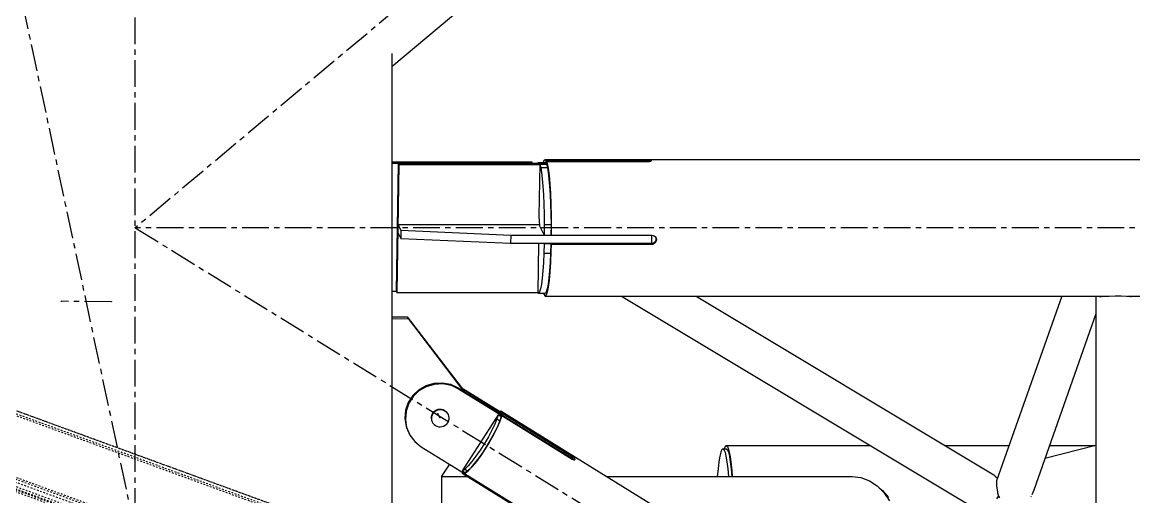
# Model space of a CAD drawing. Header units: millimetres. Extents: x 5143 to 30813, y 232 to 21408.
# Drawn here: x 23396.4 to 23726.5, y 4270.4 to 4411.3 of the extents above; entities that cross this region are included whole.
import ezdxf

# ---------------------------------------------------------------- set-up
doc = ezdxf.new("R2010")
doc.units = ezdxf.units.MM
doc.header["$LTSCALE"] = 0.25
for name, pattern in [('CENTER', [50.8, 31.75, -6.35, 6.35, -6.35]), ('XKITLINE00', [0]), ('XKITLINE02', [4, 2, -2])]:
    doc.linetypes.add(name, pattern=pattern)

msp = doc.modelspace()

# ---------------------------------------------------------------- linework, layer by layer
at = {"color": 8, "linetype": 'CENTER'}
for p, q in [((25173.61, 5810.27), (23430, 4350.27)), ((23430, 3985.69), (23430, 5629.8)), ((23430, 4260.27), (23255, 5080.27)), ((24815.87, 4350.27), (23430, 4350.27)), ((23430, 4350.27), (23720.98, 4170.27)), ((23422.87, 4328.32), (23408.05, 4328.45)), ((23520.45, 4293.9), (23519.82, 4295.13))]:
    msp.add_line(p, q, dxfattribs=at)
at = {"color": 8, "linetype": 'XKITLINE00'}
for p, q in [((23506.2, 4398.19), (24301.8, 5064.39)), ((23506.2, 4402.03), (23506.2, 4116.03)), ((23551.36, 4370.27), (23551.15, 4369.64)), ((23551.36, 4370.27), (23551.69, 4370.57)), ((23551.69, 4370.57), (24815.87, 4370.57)), ((23551.69, 4370.57), (23551.89, 4370.38)), ((23551.89, 4370.38), (23551.87, 4369.56)), ((23551.89, 4370.38), (23581.76, 4370.38)), ((23581.76, 4370.38), (23581.75, 4369.91)), ((23581.76, 4370.38), (23582.11, 4370.38)), ((23582.11, 4370.38), (23582.45, 4370.37)), ((23582.11, 4370.38), (23582.11, 4369.91)), ((23582.45, 4370.37), (23582.75, 4370.35)), ((23582.75, 4370.35), (23582.99, 4370.32)), ((23582.99, 4370.32), (23583.15, 4370.3)), ((23583.11, 4370.09), (23583.21, 4370.17)), ((23583.15, 4370.3), (23583.23, 4370.27)), ((23583.23, 4370.27), (23583.21, 4370.17)), ((23506.2, 4369.85), (23547.72, 4369.85)), ((23506.2, 4369.5), (23547.9, 4369.5)), ((23508.06, 4369.5), (23507.45, 4331.49)), ((23508.29, 4369.06), (23507.67, 4331.05)), ((23508.06, 4369.5), (23508.29, 4369.06)), ((23508.06, 4369.5), (23552.12, 4369.5)), ((23508.29, 4369.06), (23550.11, 4369.06)), ((23547.72, 4369.85), (23547.9, 4369.5)), ((23549.59, 4369.64), (23549.5, 4369.5)), ((23549.59, 4369.64), (23551.59, 4369.64)), ((23549.59, 4369.64), (23549.89, 4369.55)), ((23550.11, 4369.12), (23549.87, 4353.75)), ((23549.89, 4369.55), (23551.88, 4369.55)), ((23549.89, 4369.55), (23549.89, 4369.5)), ((23550.11, 4369.12), (23552.11, 4369.12)), ((23550.11, 4369.12), (23550.38, 4368.14)), ((23550.38, 4368.14), (23552.38, 4368.14)), ((23550.38, 4368.14), (23550.63, 4366.71)), ((23551.59, 4369.64), (23551.88, 4369.55)), ((23551.88, 4369.55), (23551.88, 4369.5)), ((23552.11, 4369.12), (23552.38, 4368.14)), ((23552.13, 4369.91), (23552.12, 4369.09)), ((23552.13, 4369.91), (23582, 4369.91)), ((23552.13, 4369.91), (23552.32, 4369.35)), ((23552.32, 4369.35), (23552.61, 4367.86)), ((23552.38, 4368.14), (23552.63, 4366.71)), ((23552.61, 4367.86), (23552.88, 4365.83)), ((23582, 4369.91), (23582.35, 4369.92)), ((23582.35, 4369.92), (23582.66, 4369.96)), ((23582.66, 4369.96), (23582.92, 4370.01)), ((23582.92, 4370.01), (23583.11, 4370.09)), ((23550.63, 4366.71), (23550.86, 4364.85)), ((23550.86, 4364.85), (23551.06, 4362.62)), ((23552.63, 4366.71), (23552.85, 4364.85)), ((23552.85, 4364.85), (23553.05, 4362.62)), ((23552.88, 4365.83), (23553.1, 4363.32)), ((23551.06, 4362.62), (23551.22, 4360.08)), ((23553.05, 4362.62), (23553.21, 4360.08)), ((23553.1, 4363.32), (23553.29, 4360.42)), ((23553.29, 4360.42), (23553.43, 4357.22)), ((23551.22, 4360.08), (23551.34, 4357.28)), ((23551.34, 4357.28), (23551.43, 4354.31)), ((23553.21, 4360.08), (23553.34, 4357.28)), ((23553.34, 4357.28), (23553.42, 4354.31)), ((23553.43, 4357.22), (23553.51, 4353.8)), ((23549.87, 4353.75), (23550.05, 4350.85)), ((23551.43, 4354.31), (23551.46, 4351.23)), ((23553.42, 4354.31), (23553.45, 4351.23)), ((23553.51, 4353.8), (23553.54, 4350.27)), ((23508, 4351.29), (23507.96, 4348.83)), ((23508, 4351.29), (23508.9, 4349.54)), ((23508, 4351.29), (23550.02, 4351.29)), ((23550.05, 4350.85), (23551.45, 4348.12)), ((23551.46, 4351.23), (23551.45, 4348.12)), ((23551.46, 4351.23), (23553.45, 4351.23)), ((23553.45, 4351.23), (23553.44, 4348.12)), ((23507.96, 4348.83), (23508.86, 4347.08)), ((23508.9, 4349.54), (23508.86, 4347.08)), ((23508.86, 4347.08), (23541.45, 4345.67)), ((23508.9, 4349.54), (23541.49, 4348.13)), ((23541.49, 4348.13), (23541.45, 4345.67)), ((23541.49, 4348.13), (23551.45, 4348.13)), ((23551.45, 4348.12), (23553.44, 4348.12)), ((23553.44, 4348.13), (23553.49, 4348.13)), ((23553.45, 4348.23), (23553.52, 4348.08)), ((23553.54, 4350.27), (23553.52, 4348.08)), ((23553.52, 4348.08), (23583.4, 4348.08)), ((23583.31, 4348.08), (23583.27, 4345.67)), ((23583.4, 4348.08), (23583.74, 4348.03)), ((23583.74, 4348.03), (23584.07, 4347.9)), ((23584.07, 4347.9), (23584.34, 4347.68)), ((23584.34, 4347.68), (23584.55, 4347.4)), ((23584.51, 4347.47), (23584.58, 4347.28)), ((23584.55, 4347.4), (23584.69, 4347.08)), ((23584.58, 4347.28), (23584.62, 4346.95)), ((23584.69, 4347.08), (23584.73, 4346.75)), ((23541.45, 4345.67), (23551.41, 4345.67)), ((23549.74, 4345.67), (23549.5, 4330.99)), ((23551.41, 4345.66), (23551.32, 4342.72)), ((23551.41, 4345.67), (23583.27, 4345.67)), ((23551.41, 4345.67), (23551.41, 4345.66)), ((23551.41, 4345.66), (23553.41, 4345.66)), ((23553.41, 4345.66), (23553.32, 4342.72)), ((23553.4, 4345.67), (23553.41, 4345.66)), ((23553.4, 4345.63), (23583.25, 4345.63)), ((23553.4, 4345.57), (23553.48, 4345.42)), ((23553.48, 4345.42), (23553.43, 4343.33)), ((23553.48, 4345.42), (23583.35, 4345.42)), ((23581.6, 4345.67), (23581.6, 4345.63)), ((23583.25, 4345.63), (23583.6, 4345.67)), ((23583.25, 4345.63), (23583.35, 4345.42)), ((23583.35, 4345.42), (23583.7, 4345.46)), ((23583.6, 4345.67), (23583.92, 4345.8)), ((23583.6, 4345.67), (23583.7, 4345.46)), ((23583.7, 4345.46), (23584.03, 4345.6)), ((23583.92, 4345.8), (23584.21, 4346.01)), ((23584.03, 4345.6), (23584.31, 4345.8)), ((23584.43, 4346.28), (23584.21, 4346.01)), ((23584.53, 4346.07), (23584.31, 4345.8)), ((23584.57, 4346.6), (23584.43, 4346.28)), ((23584.67, 4346.39), (23584.53, 4346.07)), ((23584.62, 4346.95), (23584.57, 4346.6)), ((23584.73, 4346.75), (23584.67, 4346.39)), ((23551.32, 4342.72), (23551.19, 4339.96)), ((23551.32, 4342.72), (23553.32, 4342.72)), ((23553.32, 4342.72), (23553.19, 4339.96)), ((23553.43, 4343.33), (23553.29, 4340.12)), ((23551.02, 4337.47), (23550.82, 4335.31)), ((23551.19, 4339.96), (23551.02, 4337.47)), ((23553.02, 4337.47), (23552.81, 4335.31)), ((23553.1, 4337.23), (23552.88, 4334.72)), ((23553.19, 4339.96), (23553.02, 4337.47)), ((23553.29, 4340.12), (23553.1, 4337.23)), ((23550.82, 4335.31), (23550.59, 4333.53)), ((23552.81, 4335.31), (23552.58, 4333.53)), ((23552.88, 4334.72), (23552.61, 4332.69)), ((23506.2, 4331.49), (23507.45, 4331.49)), ((23507.45, 4331.49), (23507.67, 4331.05)), ((23507.67, 4331.05), (23549.5, 4331.05)), ((23549.5, 4330.99), (23549.78, 4330.9)), ((23550.06, 4331.3), (23549.78, 4330.9)), ((23549.78, 4330.9), (23551.77, 4330.9)), ((23550.33, 4332.18), (23550.06, 4331.3)), ((23550.59, 4333.53), (23550.33, 4332.18)), ((23551.15, 4330.9), (23551.24, 4330.64)), ((23551.25, 4330.9), (23551.24, 4330.64)), ((23551.24, 4330.64), (23551.49, 4330.64)), ((23551.5, 4330.9), (23551.48, 4330.17)), ((23552.05, 4331.3), (23551.77, 4330.9)), ((23552.32, 4331.2), (23552.01, 4330.28)), ((23552.32, 4332.18), (23552.05, 4331.3)), ((23552.58, 4333.53), (23552.32, 4332.18)), ((23552.61, 4332.69), (23552.32, 4331.2)), ((23551.48, 4330.17), (23551.69, 4329.97)), ((23551.69, 4329.97), (23552.01, 4330.28)), ((23551.69, 4329.97), (23718.24, 4329.97)), ((23574.43, 4329.97), (23677.1, 4268.35)), ((23596.58, 4329.97), (23684.9, 4276.97)), ((23705.14, 4329.97), (23685.75, 4275.16)), ((23715.28, 4329.97), (23715.28, 4190.31)), ((23716.12, 4329.97), (23716.37, 4329.93)), ((23716.37, 4329.93), (23716.94, 4329.87)), ((23716.54, 4329.97), (23716.7, 4329.95)), ((23716.7, 4329.95), (23717.2, 4329.9)), ((23716.94, 4329.87), (23717.63, 4329.94)), ((23717.63, 4329.94), (23719.22, 4330.03)), ((23719.22, 4330.03), (23720.98, 4330.07)), ((23720.98, 4330.07), (23722.74, 4330.06)), ((23722.74, 4330.06), (23724.33, 4330)), ((23724.33, 4330), (23725.59, 4329.89)), ((23724.6, 4329.97), (23962.54, 4329.97)), ((23725.44, 4329.91), (23725.85, 4329.97)), ((23725.59, 4329.89), (23725.71, 4329.87)), ((23725.71, 4329.87), (23726.32, 4329.97)), ((23715.28, 4324.69), (23696.79, 4272.43)), ((23506.2, 4323.8), (23510.73, 4323.87)), ((23506.2, 4323.27), (23511, 4323.35)), ((23510.73, 4323.87), (23527.72, 4301.64)), ((23510.73, 4323.87), (23511, 4323.35)), ((23511, 4323.35), (23527.47, 4301.79)), ((23516.36, 4303.46), (23518.74, 4304.16)), ((23518.74, 4304.16), (23521.21, 4304.28)), ((23521.21, 4304.28), (23523.63, 4303.81)), ((23512.41, 4300.51), (23514.21, 4302.22)), ((23512.55, 4300.24), (23514.34, 4301.95)), ((23514.21, 4302.22), (23516.36, 4303.46)), ((23514.34, 4301.95), (23516.49, 4303.2)), ((23516.49, 4303.2), (23518.87, 4303.9)), ((23518.87, 4303.9), (23521.34, 4304.02)), ((23521.34, 4304.02), (23523.76, 4303.55)), ((23523.63, 4303.81), (23523.76, 4303.55)), ((23523.63, 4303.81), (23525.86, 4302.79)), ((23523.76, 4303.55), (23525.99, 4302.52)), ((23525.86, 4302.79), (23525.99, 4302.52)), ((23525.86, 4302.79), (23559.64, 4281.89)), ((23525.99, 4302.52), (23538.82, 4294.59)), ((23526.77, 4302.88), (23538.19, 4295.81)), ((23527.03, 4302.54), (23537.5, 4296.06)), ((23511.08, 4298.43), (23510.28, 4296.1)), ((23511.21, 4298.17), (23510.41, 4295.84)), ((23512.41, 4300.51), (23511.08, 4298.43)), ((23512.55, 4300.24), (23511.21, 4298.17)), ((23510.28, 4296.1), (23510.06, 4293.66)), ((23510.41, 4295.84), (23510.2, 4293.4)), ((23517.9, 4294.32), (23517.86, 4293.81)), ((23518.04, 4294.8), (23517.9, 4294.32)), ((23518.11, 4294.66), (23517.97, 4294.18)), ((23518.27, 4295.25), (23518.04, 4294.8)), ((23518.34, 4295.11), (23518.11, 4294.66)), ((23518.59, 4295.65), (23518.27, 4295.25)), ((23518.27, 4295.25), (23518.34, 4295.11)), ((23518.66, 4295.51), (23518.34, 4295.11)), ((23518.59, 4295.65), (23518.97, 4295.98)), ((23518.66, 4295.51), (23519.04, 4295.84)), ((23518.97, 4295.98), (23519.42, 4296.23)), ((23519.04, 4295.84), (23519.49, 4296.09)), ((23519.42, 4296.23), (23519.9, 4296.4)), ((23519.49, 4296.09), (23519.97, 4296.26)), ((23519.9, 4296.4), (23520.4, 4296.46)), ((23519.97, 4296.26), (23520.47, 4296.32)), ((23520.4, 4296.46), (23520.91, 4296.43)), ((23520.47, 4296.32), (23520.98, 4296.29)), ((23520.91, 4296.43), (23521.4, 4296.3)), ((23520.98, 4296.29), (23521.47, 4296.16)), ((23521.4, 4296.3), (23521.85, 4296.08)), ((23521.47, 4296.16), (23521.92, 4295.94)), ((23521.85, 4296.08), (23521.92, 4295.94)), ((23521.85, 4296.08), (23522.25, 4295.77)), ((23521.92, 4295.94), (23522.32, 4295.63)), ((23522.25, 4295.77), (23522.58, 4295.4)), ((23522.32, 4295.63), (23522.65, 4295.26)), ((23522.65, 4295.26), (23522.9, 4294.82)), ((23522.9, 4294.82), (23523.05, 4294.35)), ((23523.05, 4294.35), (23523.11, 4293.85)), ((23537.78, 4294.77), (23527.11, 4278.17)), ((23537.54, 4296.12), (23537.28, 4295.72)), ((23537.78, 4294.77), (23537.41, 4293.54)), ((23537.54, 4296.12), (23537.69, 4296.06)), ((23537.69, 4296.06), (23538.53, 4295.54)), ((23537.69, 4296.06), (23537.8, 4295.93)), ((23537.78, 4294.77), (23538.62, 4294.25)), ((23537.8, 4295.93), (23537.86, 4295.73)), ((23537.88, 4295.45), (23537.84, 4295.39)), ((23537.86, 4295.73), (23538.7, 4295.21)), ((23537.86, 4295.73), (23537.88, 4295.45)), ((23537.88, 4295.45), (23538.71, 4294.93)), ((23538.19, 4295.81), (23538.24, 4295.72)), ((23538.21, 4295.78), (23538.41, 4295.65)), ((23538.62, 4294.25), (23538.25, 4293.02)), ((23538.57, 4295.9), (23538.39, 4295.63)), ((23538.53, 4295.54), (23538.64, 4295.41)), ((23538.57, 4295.9), (23538.85, 4295.75)), ((23538.82, 4294.59), (23538.6, 4294.26)), ((23538.81, 4294.55), (23538.62, 4294.25)), ((23538.64, 4295.41), (23538.7, 4295.21)), ((23538.91, 4295.24), (23538.67, 4294.87)), ((23538.71, 4294.93), (23538.67, 4294.87)), ((23538.81, 4294.55), (23538.69, 4294.01)), ((23538.7, 4295.21), (23538.71, 4294.93)), ((23538.75, 4294.71), (23538.82, 4294.59)), ((23538.75, 4294.71), (23559.71, 4281.75)), ((23538.81, 4294.55), (23559.76, 4281.58)), ((23538.85, 4295.75), (23538.91, 4295.24)), ((23538.85, 4295.75), (23658.68, 4221.62)), ((23538.91, 4295.24), (23559.86, 4282.27)), ((23510.06, 4293.66), (23510.44, 4291.25)), ((23510.2, 4293.4), (23510.58, 4290.99)), ((23510.44, 4291.25), (23511.4, 4289.01)), ((23510.58, 4290.99), (23511.53, 4288.75)), ((23517.86, 4293.81), (23517.92, 4293.32)), ((23517.92, 4293.32), (23518.08, 4292.84)), ((23517.97, 4294.18), (23517.93, 4293.68)), ((23517.93, 4293.68), (23517.99, 4293.18)), ((23517.99, 4293.18), (23518.15, 4292.7)), ((23518.08, 4292.84), (23518.15, 4292.7)), ((23518.15, 4292.7), (23518.4, 4292.27)), ((23518.4, 4292.27), (23518.73, 4291.89)), ((23518.73, 4291.89), (23519.12, 4291.59)), ((23519.12, 4291.59), (23519.58, 4291.37)), ((23519.58, 4291.37), (23520.06, 4291.24)), ((23520.06, 4291.24), (23520.57, 4291.2)), ((23520.57, 4291.2), (23521.07, 4291.27)), ((23521.07, 4291.27), (23521.56, 4291.43)), ((23521.56, 4291.43), (23522, 4291.68)), ((23522, 4291.68), (23522.39, 4292.02)), ((23522.7, 4292.41), (23522.39, 4292.02)), ((23522.93, 4292.87), (23522.7, 4292.41)), ((23523.07, 4293.35), (23522.93, 4292.87)), ((23523.11, 4293.85), (23523.07, 4293.35)), ((23536.78, 4291.98), (23535.92, 4290.19)), ((23537.62, 4291.47), (23536.76, 4289.67)), ((23537.41, 4293.54), (23536.78, 4291.98)), ((23538.18, 4292.55), (23537.4, 4290.8)), ((23537.41, 4293.54), (23538.25, 4293.02)), ((23538.25, 4293.02), (23537.62, 4291.47)), ((23538.69, 4294.01), (23538.18, 4292.55)), ((23511.4, 4289.01), (23511.53, 4288.75)), ((23511.53, 4288.75), (23513, 4286.81)), ((23534.87, 4288.25), (23533.69, 4286.25)), ((23535.71, 4287.73), (23534.53, 4285.73)), ((23535.92, 4290.19), (23534.87, 4288.25)), ((23536.4, 4288.83), (23535.23, 4286.76)), ((23536.76, 4289.67), (23535.71, 4287.73)), ((23537.4, 4290.8), (23536.4, 4288.83)), ((23513, 4286.81), (23514.91, 4285.28)), ((23514.91, 4285.28), (23527.74, 4277.35)), ((23533.69, 4286.25), (23532.43, 4284.29)), ((23533.94, 4284.67), (23532.61, 4282.68)), ((23534.53, 4285.73), (23533.27, 4283.77)), ((23535.23, 4286.76), (23533.94, 4284.67)), ((23604.18, 4284.43), (23603.87, 4283.69)), ((23604.18, 4284.43), (23604.49, 4284.67)), ((23604.49, 4284.67), (23604.81, 4284.43)), ((23604.49, 4284.67), (23605.49, 4284.67)), ((23604.81, 4284.43), (23605.12, 4283.69)), ((23605.13, 4285.36), (23604.87, 4284.67)), ((23605.13, 4285.36), (23605.49, 4285.67)), ((23605.49, 4285.67), (23605.85, 4285.36)), ((23605.49, 4285.67), (23648.24, 4285.67)), ((23605.49, 4284.67), (23605.8, 4284.43)), ((23605.8, 4284.43), (23606.11, 4283.69)), ((23605.85, 4285.36), (23606.2, 4284.43)), ((23606.2, 4284.43), (23606.54, 4282.91)), ((23670.39, 4285.67), (23689.47, 4285.67)), ((23700.06, 4281.87), (23715.28, 4285.76)), ((23701.4, 4285.67), (23714.96, 4285.67)), ((23531.16, 4282.47), (23529.93, 4280.88)), ((23532, 4281.95), (23530.77, 4280.36)), ((23532.43, 4284.29), (23531.16, 4282.47)), ((23532.61, 4282.68), (23531.29, 4280.88)), ((23533.27, 4283.77), (23532, 4281.95)), ((23559.86, 4282.27), (23559.63, 4281.91)), ((23559.64, 4281.89), (23559.71, 4281.75)), ((23559.71, 4281.75), (23559.67, 4281.64)), ((23559.69, 4281.79), (23559.82, 4281.71)), ((23559.76, 4281.58), (23559.99, 4281.47)), ((23560.09, 4282.12), (23559.82, 4281.71)), ((23559.82, 4281.71), (23560.02, 4281.55)), ((23559.86, 4282.27), (23560.09, 4282.12)), ((23559.99, 4281.47), (23560.2, 4281.4)), ((23560.02, 4281.55), (23560.18, 4281.41)), ((23560.09, 4282.12), (23560.29, 4281.97)), ((23560.2, 4281.4), (23560.38, 4281.39)), ((23560.29, 4281.97), (23560.45, 4281.82)), ((23560.38, 4281.39), (23560.5, 4281.44)), ((23560.45, 4281.82), (23560.54, 4281.72)), ((23560.56, 4281.54), (23560.5, 4281.44)), ((23560.54, 4281.72), (23560.55, 4281.68)), ((23560.55, 4281.68), (23560.56, 4281.54)), ((23603.57, 4282.47), (23603.29, 4280.8)), ((23603.87, 4283.69), (23603.57, 4282.47)), ((23605.12, 4283.69), (23605.41, 4282.47)), ((23605.41, 4282.47), (23605.69, 4280.8)), ((23606.11, 4283.69), (23606.41, 4282.47)), ((23606.41, 4282.47), (23606.69, 4280.8)), ((23606.54, 4282.91), (23606.85, 4280.82)), ((23523.26, 4280.12), (23520.96, 4276.53)), ((23527.03, 4277.78), (23527.07, 4277.42)), ((23527.11, 4278.17), (23527.86, 4278.67)), ((23527.11, 4278.17), (23527.95, 4277.65)), ((23527.86, 4278.67), (23528.81, 4279.59)), ((23527.86, 4278.67), (23528.7, 4278.15)), ((23527.95, 4277.65), (23528.7, 4278.15)), ((23528.08, 4277.49), (23528.97, 4278.22)), ((23528.7, 4278.15), (23529.65, 4279.07)), ((23529.93, 4280.88), (23528.81, 4279.59)), ((23530.06, 4279.37), (23528.97, 4278.22)), ((23530.77, 4280.36), (23529.65, 4279.07)), ((23531.29, 4280.88), (23530.06, 4279.37)), ((23603.04, 4278.72), (23602.83, 4276.42)), ((23603.29, 4280.8), (23603.04, 4278.72)), ((23605.69, 4280.8), (23605.95, 4278.72)), ((23605.95, 4278.72), (23606.15, 4276.42)), ((23606.69, 4280.8), (23606.94, 4278.72)), ((23606.85, 4280.82), (23607.12, 4278.24)), ((23606.94, 4278.72), (23607.15, 4276.42)), ((23607.12, 4278.24), (23607.26, 4276.42)), ((23520.96, 4276.53), (23520.96, 4238.44)), ((23520.96, 4276.42), (23528.67, 4276.42)), ((23527.07, 4277.42), (23527.36, 4277.26)), ((23527.07, 4277.42), (23646.9, 4203.29)), ((23527.5, 4277.49), (23527.36, 4277.26)), ((23527.36, 4277.26), (23548.31, 4264.3)), ((23527.94, 4277.66), (23527.74, 4277.35)), ((23527.95, 4277.65), (23527.76, 4277.36)), ((23527.76, 4277.36), (23528.08, 4277.49)), ((23527.76, 4277.36), (23548.72, 4264.39)), ((23527.77, 4277.41), (23527.79, 4277.4)), ((23570.09, 4276.42), (23642.91, 4276.42)), ((23642.91, 4276.42), (23645.5, 4276.11)), ((23645.5, 4276.11), (23648, 4275.2)), ((23648, 4275.2), (23650.29, 4273.7)), ((23684.9, 4276.97), (23685.37, 4276.57)), ((23685.37, 4276.57), (23686.04, 4276)), ((23685.75, 4275.16), (23685.75, 4273.88)), ((23650.29, 4273.7), (23652.31, 4271.69)), ((23650.93, 4273.07), (23651.85, 4272.33)), ((23651.85, 4272.33), (23653.62, 4270.19)), ((23652.31, 4271.69), (23653.96, 4269.25)), ((23685.75, 4273.88), (23685.73, 4273.67)), ((23685.73, 4273.67), (23686.04, 4271.84)), ((23686.04, 4271.84), (23686.06, 4271.61)), ((23686.06, 4271.61), (23686.33, 4270.57)), ((23696.79, 4272.43), (23696.23, 4271)), ((23696.81, 4272.7), (23696.79, 4272.43)), ((23686.3, 4270.69), (23685.78, 4269.85)), ((23686.33, 4270.57), (23686.62, 4270.16)), ((23696.04, 4270.53), (23695.9, 4270.32))]:
    msp.add_line(p, q, dxfattribs=at)
at = {"color": 3, "linetype": 'XKITLINE02'}
for p, q in [((23386.22, 4298.19), (23640.55, 4205.23)), ((23386.36, 4299.04), (23629.34, 4210.23)), ((23386.39, 4297.56), (23641, 4204.5)), ((23386.67, 4298.93), (23536.61, 4244.12)), ((23374.53, 4279.26), (23628.3, 4186.52)), ((23374.64, 4280.08), (23628.32, 4187.37)), ((23375.58, 4279.45), (23629.86, 4186.53)), ((23375.86, 4280.3), (23506.2, 4232.67)), ((23382.93, 4279), (23506.2, 4233.95)), ((23383.08, 4279.85), (23636.72, 4187.15)), ((23383.44, 4280.28), (23637.4, 4187.47))]:
    msp.add_line(p, q, dxfattribs=at)
at = {"color": 8, "linetype": 'XKITLINE00'}
for centre in [(23430, 4350.27), (23430, 4350.27), (23430, 4350.27), (23408.05, 4328.45), (23422.87, 4328.32), (23519.82, 4295.13), (23520.45, 4293.9)]:
    msp.add_circle(centre, 0.05, dxfattribs=at)

doc.saveas('drawing.dxf')
